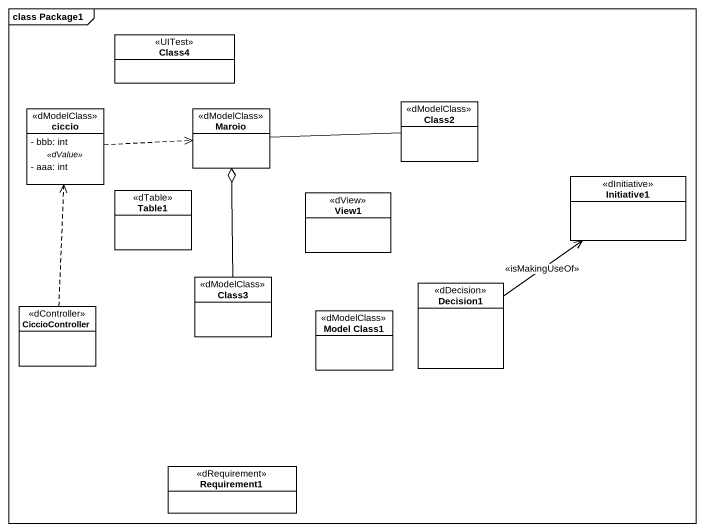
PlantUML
@startuml
mainframe class Package1
hide circle
hide empty members
skinparam classAttributeIconSize 0
class Class4 <<UITest>>
class ciccio <<dModelClass>> {
  - bbb: int
  .. <<dValue>> ..
  - aaa: int
}
class Maroio <<dModelClass>>
class Class2 <<dModelClass>>
class Table1 <<dTable>>
class View1 <<dView>>
class Initiative1 <<dInitiative>>
class CiccioController <<dController>>
class Class3 <<dModelClass>>
class "Model Class1" as Model_Class1 <<dModelClass>>
class Decision1 <<dDecision>>
class Requirement1 <<dRequirement>>
ciccio .right.> Maroio
Class2 -left- Maroio
CiccioController .up.> ciccio
Class3 -up-o Maroio
Decision1 -up-> Initiative1 : <<isMakingUseOf>>
@enduml
